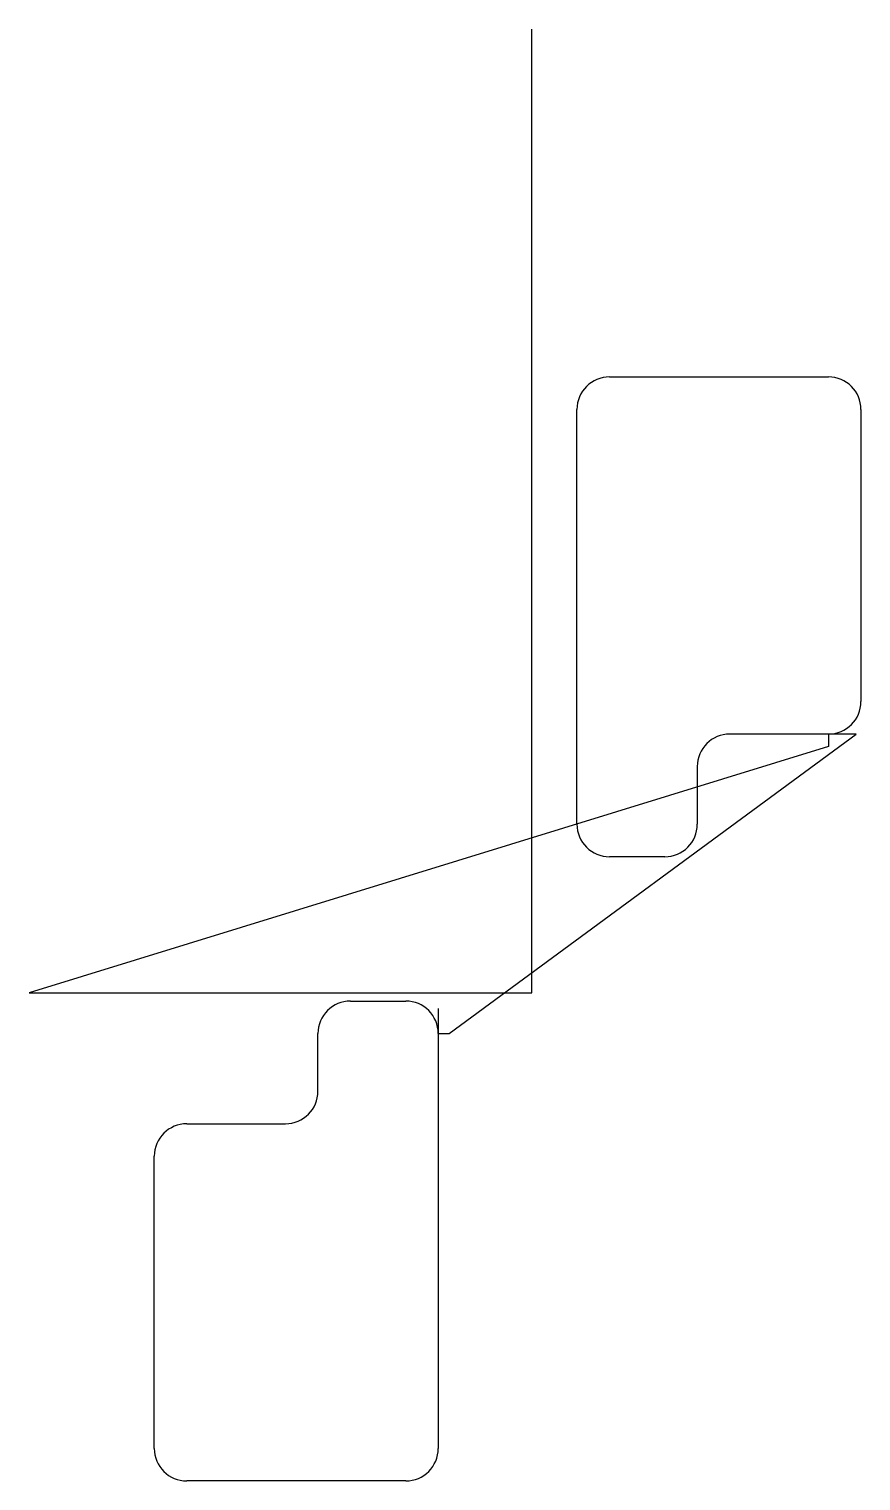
# Model space of a CAD drawing. Header units: metres. Extents: x 0 to 766, y 384 to 1721.
import ezdxf

# ---------------------------------------------------------------- set-up
doc = ezdxf.new("R2010")
doc.units = ezdxf.units.M

msp = doc.modelspace()

# ---------------------------------------------------------------- linework, layer by layer
at = {"layer": 'TOOL_0'}
for p, q in [((463.177, 1720), (463.177, 1721)), ((463.177, 833.32), (463.177, 1720)), ((534.802, 1400.63), (736.402, 1400.63)), ((504.802, 988.63), (504.802, 1370.63)), ((766.402, 1370.63), (766.402, 1101.63)), ((387.084, 795.741), (761.979, 1071.63)), ((736.402, 1071.63), (645.602, 1071.63)), ((761.979, 1071.63), (736.402, 1071.63)), ((736.402, 1071.63), (736.402, 1060.315)), ((736.402, 1060.315), (0, 833.32)), ((615.602, 1041.63), (615.602, 988.63)), ((585.602, 958.63), (534.802, 958.63)), ((0, 833.32), (1, 833.32)), ((1, 833.32), (0, 833.32)), ((0, 833.32), (1, 833.32)), ((1, 833.32), (463.177, 833.32)), ((296.194, 825.741), (346.994, 825.741)), ((376.994, 818.74), (376.994, 795.741)), ((266.194, 742.741), (266.194, 795.741)), ((376.994, 795.741), (376.994, 413.741)), ((376.994, 795.741), (387.084, 795.741)), ((145.394, 712.741), (236.194, 712.741)), ((115.394, 413.741), (115.394, 682.741)), ((346.994, 383.741), (145.394, 383.741))]:
    msp.add_line(p, q, dxfattribs=at)
for centre, start, end in [((534.802, 1370.63), 90, 180), ((736.402, 1370.63), 0, 90), ((736.402, 1101.63), 270, 0), ((645.602, 1041.63), 90, 180), ((534.802, 988.63), 180, 270), ((585.602, 988.63), 270, 0), ((296.194, 795.741), 90, 180), ((346.994, 795.741), 0, 90), ((236.194, 742.741), 270, 0), ((145.394, 682.741), 90, 180), ((145.394, 413.741), 180, 270), ((346.994, 413.741), 270, 0)]:
    msp.add_arc(centre, 30, start, end, dxfattribs=at)

doc.saveas('drawing.dxf')
